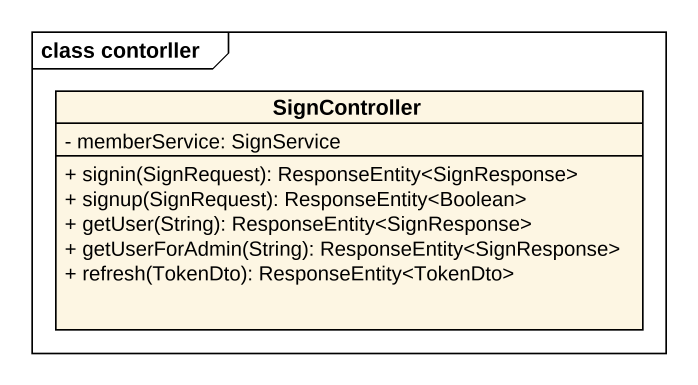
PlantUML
@startuml
mainframe class contorller
hide circle
hide empty members
skinparam classAttributeIconSize 0
class SignController {
  - memberService: SignService
  + signin(SignRequest): ResponseEntity<SignResponse>
  + signup(SignRequest): ResponseEntity<Boolean>
  + getUser(String): ResponseEntity<SignResponse>
  + getUserForAdmin(String): ResponseEntity<SignResponse>
  + refresh(TokenDto): ResponseEntity<TokenDto>
}
@enduml
